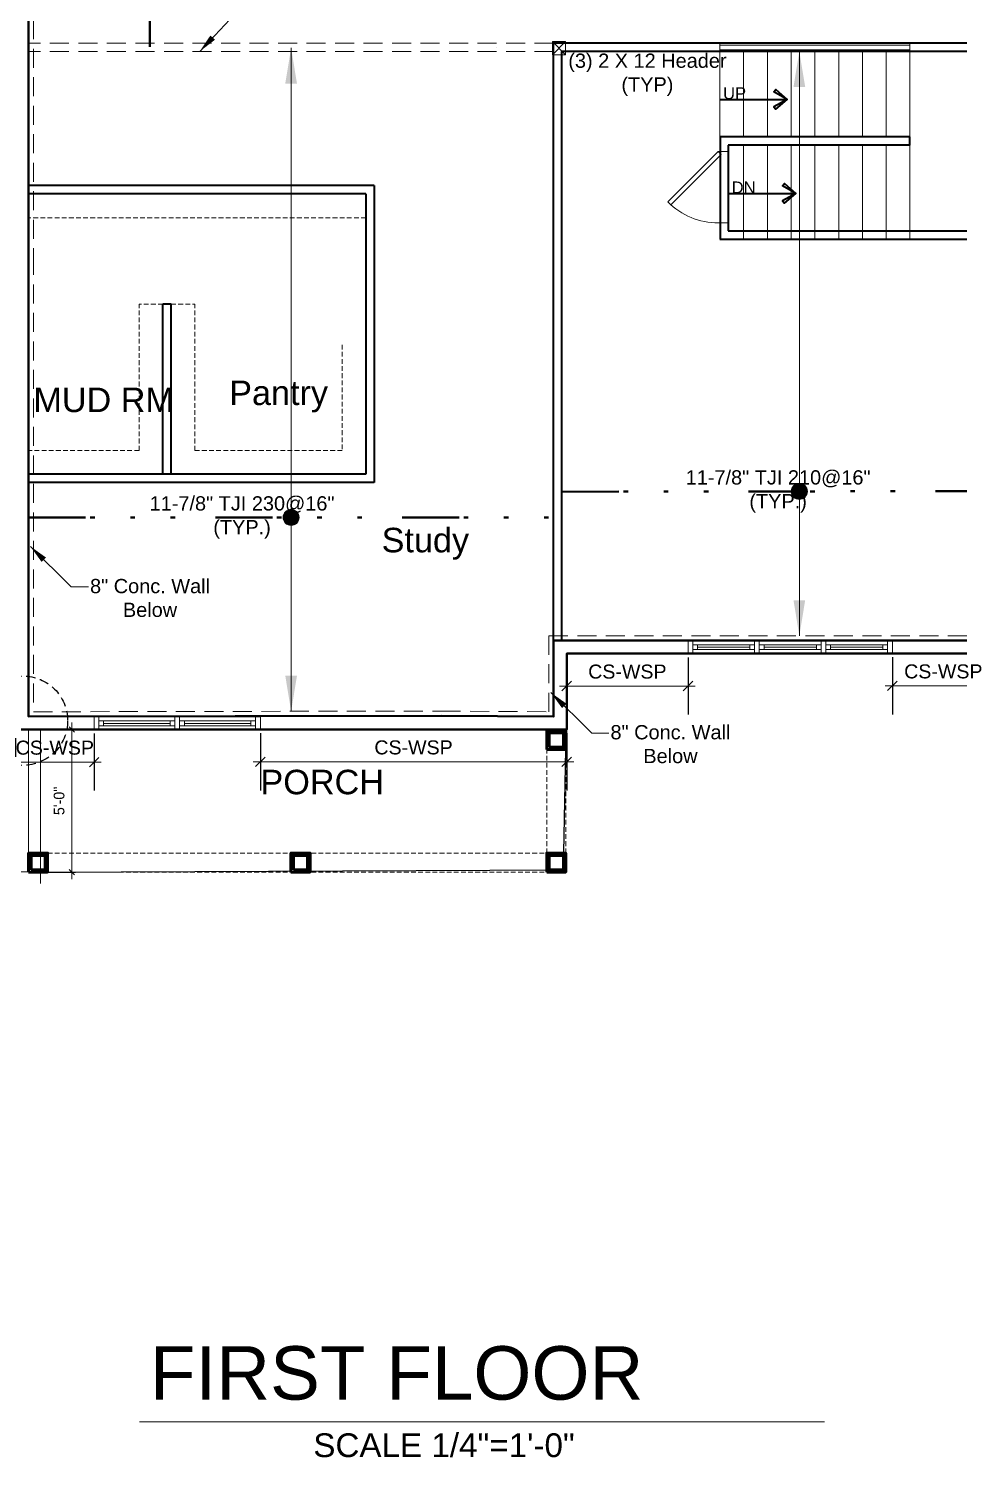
# Model space of a CAD drawing. Extents: x 4834 to 83801, y -13735 to 32221.
# Drawn here: x 12059 to 12451, y -8131 to -7529 of the extents above; entities that cross this region are included whole.
import ezdxf

# ---------------------------------------------------------------- set-up
doc = ezdxf.new("R2010")
doc.units = 0
doc.header["$LTSCALE"] = 8
doc.header["$MEASUREMENT"] = 0
for name, pattern in [('10183Civbase$0$DASHED', [0.75, 0.5, -0.25]), ('11136-Civbase$0${ Gas Line }', [3.355, 1, -0.08, 0.08, -0.625, 0.08, -0.625, 0.08, -0.625, -0.08, 0.08]), ('Hidden (½x)', [0.1875, 0.125, -0.0625])]:
    doc.linetypes.add(name, pattern=pattern)
doc.layers.get('0').update_dxf_attribs({"lineweight": 9})
doc.layers.get('DefPoints').update_dxf_attribs({"color": 17})
for name, color, linetype in [('$1$DETAIL', 1, 'Continuous'), ('ANNSXTEXT', 2, 'Continuous'), ('PDF3_Text', 7, 'Continuous')]:
    doc.layers.add(name, color=color, linetype=linetype)
for name, color, linetype, lineweight in [('A-DIM-480', 52, 'Continuous', 18), ('A-stairs', 30, 'Continuous', 13), ('A-WALL', 7, 'Continuous', 40), ('A-Wall-New', 1, 'Continuous', 50), ('A-windoor', 2, 'Continuous', 13), ('Details', 2, 'Continuous', 15), ('DIM', 8, 'Continuous', 5), ('DIM_DA', 4, 'Continuous', 25), ('door', 43, 'Continuous', 13), ('TEXT', 6, 'Continuous', 25)]:
    doc.layers.add(name, color=color, linetype=linetype, lineweight=lineweight)
doc.layers.add('PDF2_Layer 1', color=7, linetype='Continuous', true_color=0xffffff)
doc.styles.add('Arial_1', font='arial.ttf', dxfattribs={"height": 5.901198})
doc.styles.add('PDF Arial', font='arial.ttf')
doc.styles.get("Standard").update_dxf_attribs({"font": 'stylu.ttf'})
doc.styles.add('TX_1-4in', font='arial.ttf', dxfattribs={"height": 4})
doc.dimstyles.new('Forum 24', dxfattribs={"dimscale": 24, "dimtxt": 0.1875, "dimasz": 0.09375, "dimexe": 0.0625, "dimexo": 0.0625, "dimgap": 0.125, "dimtad": 1, "dimdec": 4, "dimrnd": 1, "dimzin": 7, "dimdsep": 46, "dimlunit": 4, "dimtxsty": 'Standard', "dimblk": 'OBLIQUE', "dimblk1": 'DIMTICK', "dimblk2": 'OBLIQUE', "dimcen": -0.0625, "dimdle": 0.125, "dimclrd": 256, "dimclre": 256, "dimclrt": 256, "dimadec": 0, "dimazin": 0, "dimtfac": 1, "dimtdec": 4, "dimtmove": 1, "dimatfit": 3, "dimfxl": 0.0625, "dimtvp": 1.2, "dimfrac": 2, "dimtolj": 1, "dimtzin": 7, "dimlwd": 13, "dimarcsym": 0})

# ---------------------------------------------------------------- blocks, each defined once
blk = doc.blocks.new('*U153')
for p, q in [((-18, 0), (14, 0)), ((-18, -3.75), (-18, -1.75)), ((-18, -1.75), (14, -1.75)), ((14, -3.75), (-18, -3.75)), ((-18, -5.5), (14, -5.5)), ((-16, -1.75), (-16, -3.75)), ((12, -2.75), (-16, -2.75)), ((12, -1.75), (12, -3.75)), ((14, -1.75), (14, -3.75))]:
    blk.add_line(p, q)
blk.add_lwpolyline([(-18, -5.5), (-20, -5.5), (-20, 0), (-18, 0)], close=True)
at = {"extrusion": (0, 0, -1)}
blk.add_lwpolyline([(-14, -5.5), (-16, -5.5), (-16, 0), (-14, 0)], close=True, dxfattribs=at)
blk = doc.blocks.new('*U2573')
for p, q in [((-30, 0), (-30, 4)), ((0, 0), (0, 4))]:
    blk.add_line(p, q)
blk.add_lwpolyline([(0, 0), (-21.21, -21.21), (-22.45, -19.98), (-1.24, 1.24)], close=True)
blk.add_arc((0, 0), 30, 180, 225)
blk = doc.blocks.new('_Oblique')
at = {"color": 0, "linetype": 'ByBlock', "lineweight": -2}
blk.add_line((-0.5, -0.5), (0.5, 0.5), dxfattribs=at)
blk = doc.blocks.new('*D2852')
at = {"layer": 'A-DIM-480', "lineweight": -2, "transparency": 16777216}
for p, q in [((12060.97, -7824.5), (12079.17, -7824.5)), ((12060.97, -7884.5), (12079.17, -7884.5))]:
    blk.add_line(p, q, dxfattribs=at)
at = {"layer": 'A-DIM-480', "lineweight": 13, "transparency": 16777216}
blk.add_line((12077.67, -7821.5), (12077.67, -7887.5), dxfattribs=at)
at = {"layer": 'DefPoints', "color": 0, "transparency": 16777216}
for p in [(12059.47, -7824.5), (12059.47, -7884.5), (12077.67, -7884.5)]:
    blk.add_point(p, dxfattribs=at)
at = {"layer": 'A-DIM-480', "lineweight": 13, "transparency": 16777216, "xscale": 2.25, "yscale": 2.25, "zscale": 2.25}
for p, rotation in [((12077.67, -7824.5), 90), ((12077.67, -7884.5), 270)]:
    blk.add_blockref('_Oblique', p, dxfattribs=dict(at, rotation=rotation))
at = {"layer": 'A-DIM-480', "transparency": 16777216, "insert": (12072.31, -7854.5), "char_height": 4.5, "attachment_point": 5, "rotation": 90}
blk.add_mtext('\\A1;5\'-0"', dxfattribs=at)
blk = doc.blocks.new('DIMTICK')
for p, q in [((0, 1), (0, -1)), ((-1, 0), (1, 0))]:
    blk.add_line(p, q)
at = {"const_width": 0.141}
blk.add_lwpolyline([(0.707, 0.707), (-0.707, -0.707)], dxfattribs=at)
blk = doc.blocks.new('*U154')
for p, q in [((-18, 0), (8, 0)), ((-18, -3.75), (-18, -1.75)), ((-18, -1.75), (8, -1.75)), ((8, -3.75), (-18, -3.75)), ((-18, -5.5), (8, -5.5)), ((-16, -1.75), (-16, -3.75)), ((6, -2.75), (-16, -2.75)), ((6, -1.75), (6, -3.75)), ((8, -1.75), (8, -3.75))]:
    blk.add_line(p, q)
blk.add_lwpolyline([(-18, -5.5), (-20, -5.5), (-20, 0), (-18, 0)], close=True)
at = {"extrusion": (0, 0, -1)}
blk.add_lwpolyline([(-8, -5.5), (-10, -5.5), (-10, 0), (-8, 0)], close=True, dxfattribs=at)
blk = doc.blocks.new('*U175')
for p, q in [((-12, 0), (14, 0)), ((-12, -3.75), (-12, -1.75)), ((-12, -1.75), (14, -1.75)), ((14, -3.75), (-12, -3.75)), ((-12, -5.5), (14, -5.5)), ((-10, -1.75), (-10, -3.75)), ((12, -2.75), (-10, -2.75)), ((12, -1.75), (12, -3.75)), ((14, -1.75), (14, -3.75))]:
    blk.add_line(p, q)
blk.add_lwpolyline([(-12, -5.5), (-14, -5.5), (-14, 0), (-12, 0)], close=True)
at = {"extrusion": (0, 0, -1)}
blk.add_lwpolyline([(-14, -5.5), (-16, -5.5), (-16, 0), (-14, 0)], close=True, dxfattribs=at)
blk = doc.blocks.new('*D2880')
at = {"layer": 'DefPoints', "color": 0, "linetype": 'ByBlock', "transparency": 16777216}
for p in [(12423.05, -7792.5), (12465.95, -7792.5), (12465.95, -7806.07)]:
    blk.add_point(p, dxfattribs=at)
at = {"layer": 'DIM_DA', "linetype": 'ByBlock', "lineweight": -2, "transparency": 16777216}
for p, q in [((12423.05, -7794), (12423.05, -7818.07)), ((12465.95, -7794), (12465.95, -7818.07))]:
    blk.add_line(p, q, dxfattribs=at)
at = {"layer": 'DIM_DA', "lineweight": 13, "transparency": 16777216}
blk.add_line((12420.05, -7806.07), (12468.95, -7806.07), dxfattribs=at)
at = {"layer": 'DIM_DA', "linetype": 'ByBlock', "lineweight": 13, "transparency": 16777216, "xscale": 4, "yscale": 4, "zscale": 4, "rotation": 180}
blk.add_blockref('_Oblique', (12423.05, -7806.07), dxfattribs=at)
at = {"layer": 'DIM_DA', "linetype": 'ByBlock', "lineweight": 13, "transparency": 16777216, "xscale": 4, "yscale": 4, "zscale": 4}
blk.add_blockref('_Oblique', (12465.95, -7806.07), dxfattribs=at)
at = {"layer": 'DIM_DA', "linetype": 'ByBlock', "transparency": 16777216, "insert": (12444.5, -7800.02), "char_height": 5.901, "attachment_point": 5, "style": 'Arial_1'}
blk.add_mtext('\\A1;CS-WSP', dxfattribs=at)
blk = doc.blocks.new('*D2881')
at = {"layer": 'DefPoints', "color": 0, "linetype": 'ByBlock', "transparency": 16777216}
for p in [(12285.95, -7792.5), (12337.05, -7792.58), (12337.05, -7806.15)]:
    blk.add_point(p, dxfattribs=at)
at = {"layer": 'DIM_DA', "linetype": 'ByBlock', "lineweight": -2, "transparency": 16777216}
for p, q in [((12285.95, -7794), (12285.95, -7818.15)), ((12337.05, -7794.08), (12337.05, -7818.15))]:
    blk.add_line(p, q, dxfattribs=at)
at = {"layer": 'DIM_DA', "lineweight": 13, "transparency": 16777216}
blk.add_line((12282.95, -7806.15), (12340.05, -7806.15), dxfattribs=at)
at = {"layer": 'DIM_DA', "linetype": 'ByBlock', "lineweight": 13, "transparency": 16777216, "xscale": 4, "yscale": 4, "zscale": 4, "rotation": 180}
blk.add_blockref('_Oblique', (12285.95, -7806.15), dxfattribs=at)
at = {"layer": 'DIM_DA', "linetype": 'ByBlock', "lineweight": 13, "transparency": 16777216, "xscale": 4, "yscale": 4, "zscale": 4}
blk.add_blockref('_Oblique', (12337.05, -7806.15), dxfattribs=at)
at = {"layer": 'DIM_DA', "linetype": 'ByBlock', "transparency": 16777216, "insert": (12311.5, -7800.1), "char_height": 5.901, "attachment_point": 5, "style": 'Arial_1'}
blk.add_mtext('\\A1;CS-WSP', dxfattribs=at)
blk = doc.blocks.new('*D2882')
at = {"layer": 'DefPoints', "color": 0, "linetype": 'ByBlock', "transparency": 16777216}
for p in [(12157.03, -7824.5), (12285.95, -7824.5), (12285.95, -7838.07)]:
    blk.add_point(p, dxfattribs=at)
at = {"layer": 'DIM_DA', "linetype": 'ByBlock', "lineweight": -2, "transparency": 16777216}
for p, q in [((12157.03, -7826), (12157.03, -7850.07)), ((12285.95, -7826), (12285.95, -7850.07))]:
    blk.add_line(p, q, dxfattribs=at)
at = {"layer": 'DIM_DA', "lineweight": 13, "transparency": 16777216}
blk.add_line((12154.03, -7838.07), (12288.95, -7838.07), dxfattribs=at)
at = {"layer": 'DIM_DA', "linetype": 'ByBlock', "lineweight": 13, "transparency": 16777216, "xscale": 4, "yscale": 4, "zscale": 4, "rotation": 180}
blk.add_blockref('_Oblique', (12157.03, -7838.07), dxfattribs=at)
at = {"layer": 'DIM_DA', "linetype": 'ByBlock', "lineweight": 13, "transparency": 16777216, "xscale": 4, "yscale": 4, "zscale": 4}
blk.add_blockref('_Oblique', (12285.95, -7838.07), dxfattribs=at)
at = {"layer": 'DIM_DA', "linetype": 'ByBlock', "transparency": 16777216, "insert": (12221.49, -7832.02), "char_height": 5.901, "attachment_point": 5, "style": 'Arial_1'}
blk.add_mtext('\\A1;CS-WSP', dxfattribs=at)
blk = doc.blocks.new('*D2883')
at = {"layer": 'DefPoints', "color": 0, "linetype": 'ByBlock', "transparency": 16777216}
for p in [(12053.97, -7824.84), (12087.03, -7824.62), (12087.03, -7838.18)]:
    blk.add_point(p, dxfattribs=at)
at = {"layer": 'DIM_DA', "linetype": 'ByBlock', "lineweight": -2, "transparency": 16777216}
for p, q in [((12087.03, -7826.12), (12087.03, -7850.18)), ((12053.97, -7826.34), (12053.97, -7850.18))]:
    blk.add_line(p, q, dxfattribs=at)
at = {"layer": 'DIM_DA', "lineweight": 13, "transparency": 16777216}
blk.add_line((12050.97, -7838.18), (12090.03, -7838.18), dxfattribs=at)
at = {"layer": 'DIM_DA', "linetype": 'ByBlock', "lineweight": 13, "transparency": 16777216, "xscale": 4, "yscale": 4, "zscale": 4, "rotation": 180}
blk.add_blockref('_Oblique', (12053.97, -7838.18), dxfattribs=at)
at = {"layer": 'DIM_DA', "linetype": 'ByBlock', "lineweight": 13, "transparency": 16777216, "xscale": 4, "yscale": 4, "zscale": 4}
blk.add_blockref('_Oblique', (12087.03, -7838.18), dxfattribs=at)
at = {"layer": 'DIM_DA', "linetype": 'ByBlock', "transparency": 16777216, "insert": (12070.5, -7832.13), "char_height": 5.901, "attachment_point": 5, "style": 'Arial_1'}
blk.add_mtext('\\A1;CS-WSP', dxfattribs=at)

msp = doc.modelspace()

# ---------------------------------------------------------------- hatches: boundary and pattern name
at = {"layer": 'DIM'}
h = msp.add_hatch(color=1, dxfattribs=at)
h.dxf.hatch_style = 1
edge = h.paths.add_edge_path()
edge.add_arc((12383.88898, -7724.20035), 3.37863, 0, 360)
h = msp.add_hatch(color=1, dxfattribs=at)
h.dxf.hatch_style = 1
edge = h.paths.add_edge_path()
edge.add_arc((12169.96492, -7735.15103), 3.37863, 0, 360)

# ---------------------------------------------------------------- linework, layer by layer
at = {"layer": '$1$DETAIL'}
for p, q in [((12284.5562, -7883.50381), (12285.5562, -7832.84418)), ((12067.47492, -7884.50381), (12284.5562, -7883.50381))]:
    msp.add_line(p, q, dxfattribs=at)
at = {"layer": 'A-stairs'}
for p, q in [((12350.45208, -7535.46448), (12350.45208, -7574.96448)), ((12350.45208, -7536.3123), (12430.45208, -7536.3123)), ((12430.45208, -7535.46448), (12430.45208, -7574.96448)), ((12350.45208, -7538.3123), (12430.45208, -7538.3123)), ((12360.45208, -7538.96448), (12360.45208, -7574.96448)), ((12370.45208, -7538.96448), (12370.45208, -7574.96448)), ((12380.45208, -7538.96448), (12380.45208, -7574.96448)), ((12390.45208, -7538.96448), (12390.45208, -7574.96448)), ((12400.45208, -7538.96448), (12400.45208, -7574.96448)), ((12410.45208, -7538.96448), (12410.45208, -7574.96448)), ((12420.45208, -7538.96448), (12420.45208, -7574.96448)), ((12360.45208, -7578.46448), (12360.45208, -7617.98448)), ((12370.45208, -7578.46448), (12370.45208, -7617.98448)), ((12380.45208, -7578.46448), (12380.45208, -7617.98448)), ((12390.45208, -7578.46448), (12390.45208, -7617.98448)), ((12400.45208, -7578.46448), (12400.45208, -7617.98448)), ((12410.45208, -7578.46448), (12410.45208, -7617.98448)), ((12420.45208, -7578.46448), (12420.45208, -7617.98448)), ((12430.45208, -7578.46448), (12430.45208, -7617.98448))]:
    msp.add_line(p, q, dxfattribs=at)
msp.add_lwpolyline([(12279.96878, -7540.36971), (12285.48811, -7540.36971), (12285.48811, -7534.84971), (12279.96878, -7534.84971)], close=True, dxfattribs=at)
for points in [[(12279.96878, -7534.84971), (12285.48811, -7540.36971)], [(12285.48878, -7534.84971), (12279.96944, -7540.36971)]]:
    msp.add_lwpolyline(points, dxfattribs=at)
at = {"layer": 'A-WALL'}
for p, q in [((12465.95492, -7535.46448), (12280.45492, -7535.46448)), ((12280.45492, -7787.00381), (12280.45492, -7535.46448)), ((12465.95492, -7538.96448), (12283.95492, -7538.96448)), ((12283.95492, -7787.00381), (12283.95492, -7538.96448)), ((12430.45208, -7574.96448), (12350.52252, -7574.96448)), ((12350.52252, -7574.96448), (12350.52252, -7617.98448)), ((12353.95208, -7578.46448), (12353.95208, -7614.48448)), ((12430.45208, -7578.46448), (12353.95208, -7578.46448)), ((12430.45208, -7578.46448), (12430.45208, -7574.96448)), ((12204.93492, -7595.46448), (12204.93492, -7720.50381)), ((12201.43492, -7598.96448), (12201.43492, -7717.00381)), ((12353.95208, -7614.48448), (12465.95492, -7614.48448)), ((12350.45208, -7617.98448), (12465.95492, -7617.98448)), ((12115.97492, -7717.00381), (12115.97492, -7645.39209)), ((12119.47492, -7645.39209), (12115.97492, -7645.39209)), ((12119.47492, -7717.00381), (12119.47492, -7645.39209)), ((12201.43492, -7717.00381), (12059.47492, -7717.00381)), ((12204.93492, -7720.50381), (12059.47492, -7720.50381))]:
    msp.add_line(p, q, dxfattribs=at)
for points in [[(12350.33715, -7559.22437), (12378.81782, -7559.22437), (12373.21715, -7562.26504), (12374.01782, -7563.22437), (12378.81782, -7559.22437), (12373.21715, -7555.96981), (12374.01782, -7555.00915), (12378.81782, -7559.22437)], [(12090.20569, -7595.46448), (12059.88386, -7595.46448)], [(12204.93492, -7595.46448), (12090.20569, -7595.46448)], [(12353.95208, -7598.85544), (12382.43275, -7598.85544), (12376.83208, -7601.89611), (12377.63275, -7602.85544), (12382.43275, -7598.85544), (12376.83208, -7595.60088), (12377.63275, -7594.64022), (12382.43275, -7598.85544)], [(12090.20569, -7598.96448), (12059.88989, -7598.96448)], [(12201.43492, -7598.96448), (12090.20569, -7598.96448)]]:
    msp.add_lwpolyline(points, dxfattribs=at)
at = {"layer": 'A-Wall-New'}
for points in [[(12854.53483, -7787.00381), (12886.53492, -7787.00381), (12886.53492, -7241.92448), (12690.53492, -7241.92448), (12690.53492, -7181.92448), (12443.13587, -7181.92448), (12443.13587, -7241.92448), (12161.5758, -7241.92448), (12161.5758, -7355.83055), (12059.47492, -7355.85376), (12059.47492, -7625.07048)], [(12053.97492, -7624.84575), (12053.97492, -7824.50381), (12233.15162, -7824.50381)], [(12059.47492, -7625.07048), (12059.47492, -7819.00381), (12233.24749, -7818.6628)], [(12233.24749, -7818.6628), (12280.45492, -7819.00381), (12280.45492, -7787.00381), (12471.45492, -7787.00381), (12471.45492, -7819.00381), (12690.53438, -7819.00381), (12690.53511, -7787.00381), (12733.53483, -7787.00381)], [(12233.15162, -7824.50381), (12285.95492, -7824.50381), (12285.95492, -7792.50381), (12465.95492, -7792.50381), (12465.95492, -7824.50381), (12696.03426, -7824.50381), (12696.03499, -7792.50381), (12728.03483, -7792.50381)]]:
    msp.add_lwpolyline(points, dxfattribs=at)
at = {"layer": 'A-Wall-New', "lineweight": 70}
for points in [[(12277.5562, -7832.84418), (12277.5562, -7824.84418), (12285.5562, -7824.84418), (12285.5562, -7832.84418)], [(12278.5562, -7831.84418), (12278.5562, -7825.84418), (12284.5562, -7825.84418), (12284.5562, -7831.84418)], [(12059.47492, -7884.50381), (12059.47492, -7876.50381), (12067.47492, -7876.50381), (12067.47492, -7884.50381)], [(12060.47492, -7883.50381), (12060.47492, -7877.50381), (12066.47492, -7877.50381), (12066.47492, -7883.50381)], [(12169.91174, -7884.50381), (12169.91174, -7876.50381), (12177.91174, -7876.50381), (12177.91174, -7884.50381)], [(12170.91174, -7883.50381), (12170.91174, -7877.50381), (12176.91174, -7877.50381), (12176.91174, -7883.50381)], [(12277.5562, -7884.50381), (12277.5562, -7876.50381), (12285.5562, -7876.50381), (12285.5562, -7884.50381)], [(12278.5562, -7883.50381), (12278.5562, -7877.50381), (12284.5562, -7877.50381), (12284.5562, -7883.50381)]]:
    msp.add_lwpolyline(points, close=True, dxfattribs=at)
at = {"layer": 'ANNSXTEXT', "linetype": '10183Civbase$0$DASHED'}
msp.add_circle((12057.07716, -7820.73782), 18.81347, dxfattribs=at)
at = {"layer": 'Details', "linetype": 'Hidden (½x)', "ltscale": 2}
for p, q in [((12430.45208, -7535.46448), (12350.45208, -7535.46448)), ((12430.45208, -7538.96448), (12350.45208, -7538.96448)), ((12105.97492, -7707.00381), (12105.97492, -7645.39209)), ((12115.97492, -7645.39209), (12105.97492, -7645.39209)), ((12119.47492, -7645.39209), (12129.47492, -7645.39209)), ((12129.47492, -7707.00381), (12129.47492, -7645.39209)), ((12191.43492, -7662.46448), (12191.43492, -7707.00381)), ((12105.97492, -7707.00381), (12059.47492, -7707.00381)), ((12191.43492, -7707.00381), (12129.47492, -7707.00381)), ((12285.5562, -7876.50381), (12285.5562, -7831.84418)), ((12277.5562, -7876.50381), (12277.5562, -7832.84418)), ((12067.47492, -7876.50381), (12277.5562, -7876.50381)), ((12067.47492, -7884.50381), (12277.5562, -7884.50381))]:
    msp.add_line(p, q, dxfattribs=at)
msp.add_lwpolyline([(12201.43492, -7608.96448), (12059.47492, -7608.96448)], dxfattribs=at)
at = {"layer": 'DIM', "color": 4, "linetype": '11136-Civbase$0${ Gas Line }', "lineweight": 50, "ltscale": 3}
for p, q in [((12256.49696, -7241.92448), (12256.49696, -7537.51018)), ((12110.52536, -7355.84216), (12110.52536, -7537.51018)), ((12283.95492, -7724.3179), (12465.95492, -7724.10381)), ((12059.47492, -7735.15103), (12280.45492, -7735.15103))]:
    msp.add_line(p, q, dxfattribs=at)
at = {"layer": 'DIM', "color": 2, "linetype": '10183Civbase$0$DASHED', "ltscale": 2}
for p, q in [((12280.45492, -7535.46448), (12059.47492, -7535.46448)), ((12280.45492, -7538.9964), (12059.47492, -7538.9964))]:
    msp.add_line(p, q, dxfattribs=at)
for points in [[(12854.53483, -7785.00381), (12884.53492, -7785.00381), (12884.53492, -7243.92448), (12688.53492, -7243.92448), (12688.53492, -7183.92448), (12445.13587, -7183.92448), (12445.13587, -7243.92448), (12163.5758, -7243.92448), (12163.5758, -7357.8301), (12061.47492, -7357.85331), (12061.47492, -7625.07048)], [(12061.47492, -7625.07048), (12061.47492, -7816.99989), (12233.24356, -7816.6628)], [(12233.26194, -7816.66285), (12278.45492, -7816.98932), (12278.45492, -7785.00381), (12473.45492, -7785.00381), (12473.45492, -7817.00381), (12688.53443, -7817.00381), (12688.53516, -7785.00381), (12733.53483, -7785.00381)]]:
    msp.add_lwpolyline(points, dxfattribs=at)
at = {"layer": 'DIM'}
for points in [[(12059.47492, -7824.50381), (12059.47492, -7884.31048), (11771.12463, -7884.31048), (11771.12602, -7614.27108), (12005.12588, -7614.27108)], [(12064.47492, -7824.50381), (12064.47492, -7889.31048)], [(12106.14543, -8115.868), (12394.40882, -8115.868)]]:
    msp.add_lwpolyline(points, dxfattribs=at)
for centre in [(12383.88898, -7724.20035), (12169.96492, -7735.15103)]:
    msp.add_circle(centre, 3.37863, dxfattribs=at)
at = {"layer": 'PDF2_Layer 1', "lineweight": 0}
msp.add_line((12285.95492, -7792.50381), (12285.95492, -7824.50381), dxfattribs=at)

# ---------------------------------------------------------------- block references
at = {"layer": 'A-windoor', "lineweight": 25, "rotation": 180}
for name, p in [('*U154', (12347.04734, -7792.58288)), ('*U175', (12381.04734, -7792.58288)), ('*U175', (12409.04734, -7792.58288)), ('*U153', (12103.03302, -7824.61633)), ('*U153', (12137.03302, -7824.61633))]:
    msp.add_blockref(name, p, dxfattribs=at)
at = {"layer": 'door', "lineweight": 20, "xscale": -1, "rotation": 270}
msp.add_blockref('*U2573', (12349.78598, -7581.149), dxfattribs=at)

# ---------------------------------------------------------------- texts
at = {"layer": 'A-WALL', "insert": (12351.75874, -7554.09286), "char_height": 5.010742, "attachment_point": 1, "style": 'PDF Arial'}
msp.add_mtext('UP', dxfattribs=at)
at = {"layer": 'A-WALL', "insert": (12355.37367, -7593.72392), "char_height": 5.010742, "width": 8.8696289, "attachment_point": 1, "style": 'PDF Arial'}
msp.add_mtext('DN', dxfattribs=at)
at = {"layer": 'DIM', "attachment_point": 7, "style": 'PDF Arial'}
for s, insert, char_height in [('FIRST FLOOR ', (12110.47296, -8106.89973), 22.5), ('\\A1;SCALE 1/4"=1\'-0"', (12179.3063, -8130.90515), 10)]:
    msp.add_mtext(s, dxfattribs=dict(at, insert=insert, char_height=char_height))
at = {"layer": 'PDF3_Text', "lineweight": 0, "char_height": 10.307812, "attachment_point": 7, "style": 'PDF Arial'}
for s, insert in [('MUD RM', (12061.46104, -7690.96089)), ('Pantry', (12143.89401, -7690.96089)), ('Study', (12208.06038, -7752.95529)), ('PORCH', (12157.05092, -7851.85633))]:
    msp.add_mtext(s, dxfattribs=dict(at, insert=insert))
at = {"layer": 'TEXT', "char_height": 4, "width": 108.6923986, "attachment_point": 5, "style": 'TX_1-4in'}
for s, insert in [('\\A1;\\pxi-3,l4,t4;{\\H1.5x;(3)^I2 X 12 Header\\P(TYP)}', (12317.93611, -7548.77298)), ('\\A1;{\\H1.5x;11-7/8" TJI 210@16"\\P(TYP.)}', (12374.95492, -7724.21086)), ('\\A1;{\\H1.5x;11-7/8" TJI 230@16"\\P(TYP.)}', (12149.30871, -7735.15103)), ('\\A1;{\\H1.5x;8" Conc. Wall\\PBelow}', (12110.57019, -7769.10062)), ('\\A1;{\\H1.5x;8" Conc. Wall\\PBelow}', (12329.63456, -7830.63535))]:
    msp.add_mtext(s, dxfattribs=dict(at, insert=insert))

# ---------------------------------------------------------------- dimensions: what is measured, and where the dimension line sits
at = {"layer": 'A-DIM-480'}
dim = msp.add_linear_dim(base=(12077.67413, -7884.50381), p1=(12059.47492, -7824.50381), p2=(12059.47492, -7884.50381), angle=90, dimstyle='Forum 24', dxfattribs=at)
dim.commit()
dim.dimension.update_dxf_attribs({"geometry": '*D2852', "text_midpoint": (12072.31048, -7854.50381)})
at = {"layer": 'DIM_DA', "color": 2, "linetype": 'ByBlock'}
for base, p1, p2, picture, middle in [((12337.04734, -7806.15116), (12285.95492, -7792.50381), (12337.04734, -7792.58288), '*D2881', (12311.50113, -7806.15116)), ((12465.95492, -7806.07209), (12423.04734, -7792.50381), (12465.95492, -7792.50381), '*D2880', (12444.50113, -7806.07209)), ((12087.03302, -7838.18461), (12053.97492, -7824.83675), (12087.03302, -7824.61633), '*D2883', (12070.50397, -7838.18461)), ((12285.95492, -7838.07209), (12157.03302, -7824.50381), (12285.95492, -7824.50381), '*D2882', (12221.49397, -7838.07209))]:
    dim = msp.add_linear_dim(base=base, p1=p1, p2=p2, angle=180, text='CS-WSP', dimstyle='Forum 24', override={"dimasz": 0.166667, "dimexe": 0.5, "dimtxsty": 'Arial_1'}, dxfattribs=at)
    dim.commit()
    dim.dimension.update_dxf_attribs({"geometry": picture, "text_midpoint": middle, "dimtype": 160})

# ---------------------------------------------------------------- leaders
at = {"layer": 'TEXT'}
for points, override in [([(12131.47716, -7538.9964), (12158.23606, -7510.45603), (12197.16785, -7510.38819)], {"dimasz": 0.333333, "dimtad": 0}), ([(12169.96492, -7537.51018), (12169.96492, -7713.14576), (12169.96492, -7737.37156)], {"dimasz": 0.625, "dimtad": 0}), ([(12383.88898, -7538.96448), (12383.88898, -7702.19507), (12383.88898, -7726.42088)], {"dimasz": 0.625, "dimtad": 0}), ([(12383.88898, -7785.00381), (12383.88898, -7742.588), (12383.88898, -7677.90505)], {"dimasz": 0.625, "dimtad": 0}), ([(12169.96492, -7816.78698), (12169.96492, -7753.53868), (12169.96492, -7688.85573)], {"dimasz": 0.625, "dimtad": 0}), ([(12060.19251, -7747.35883), (12077.40784, -7764.39983), (12084.7022, -7764.42006)], {"dimasz": 0.333333, "dimtad": 0}), ([(12279.25689, -7808.89356), (12296.47222, -7825.93456), (12303.76658, -7825.95479)], {"dimasz": 0.333333, "dimtad": 0})]:
    msp.add_leader(points, dimstyle='Forum 24', override=override, dxfattribs=at)

doc.saveas('drawing.dxf')
